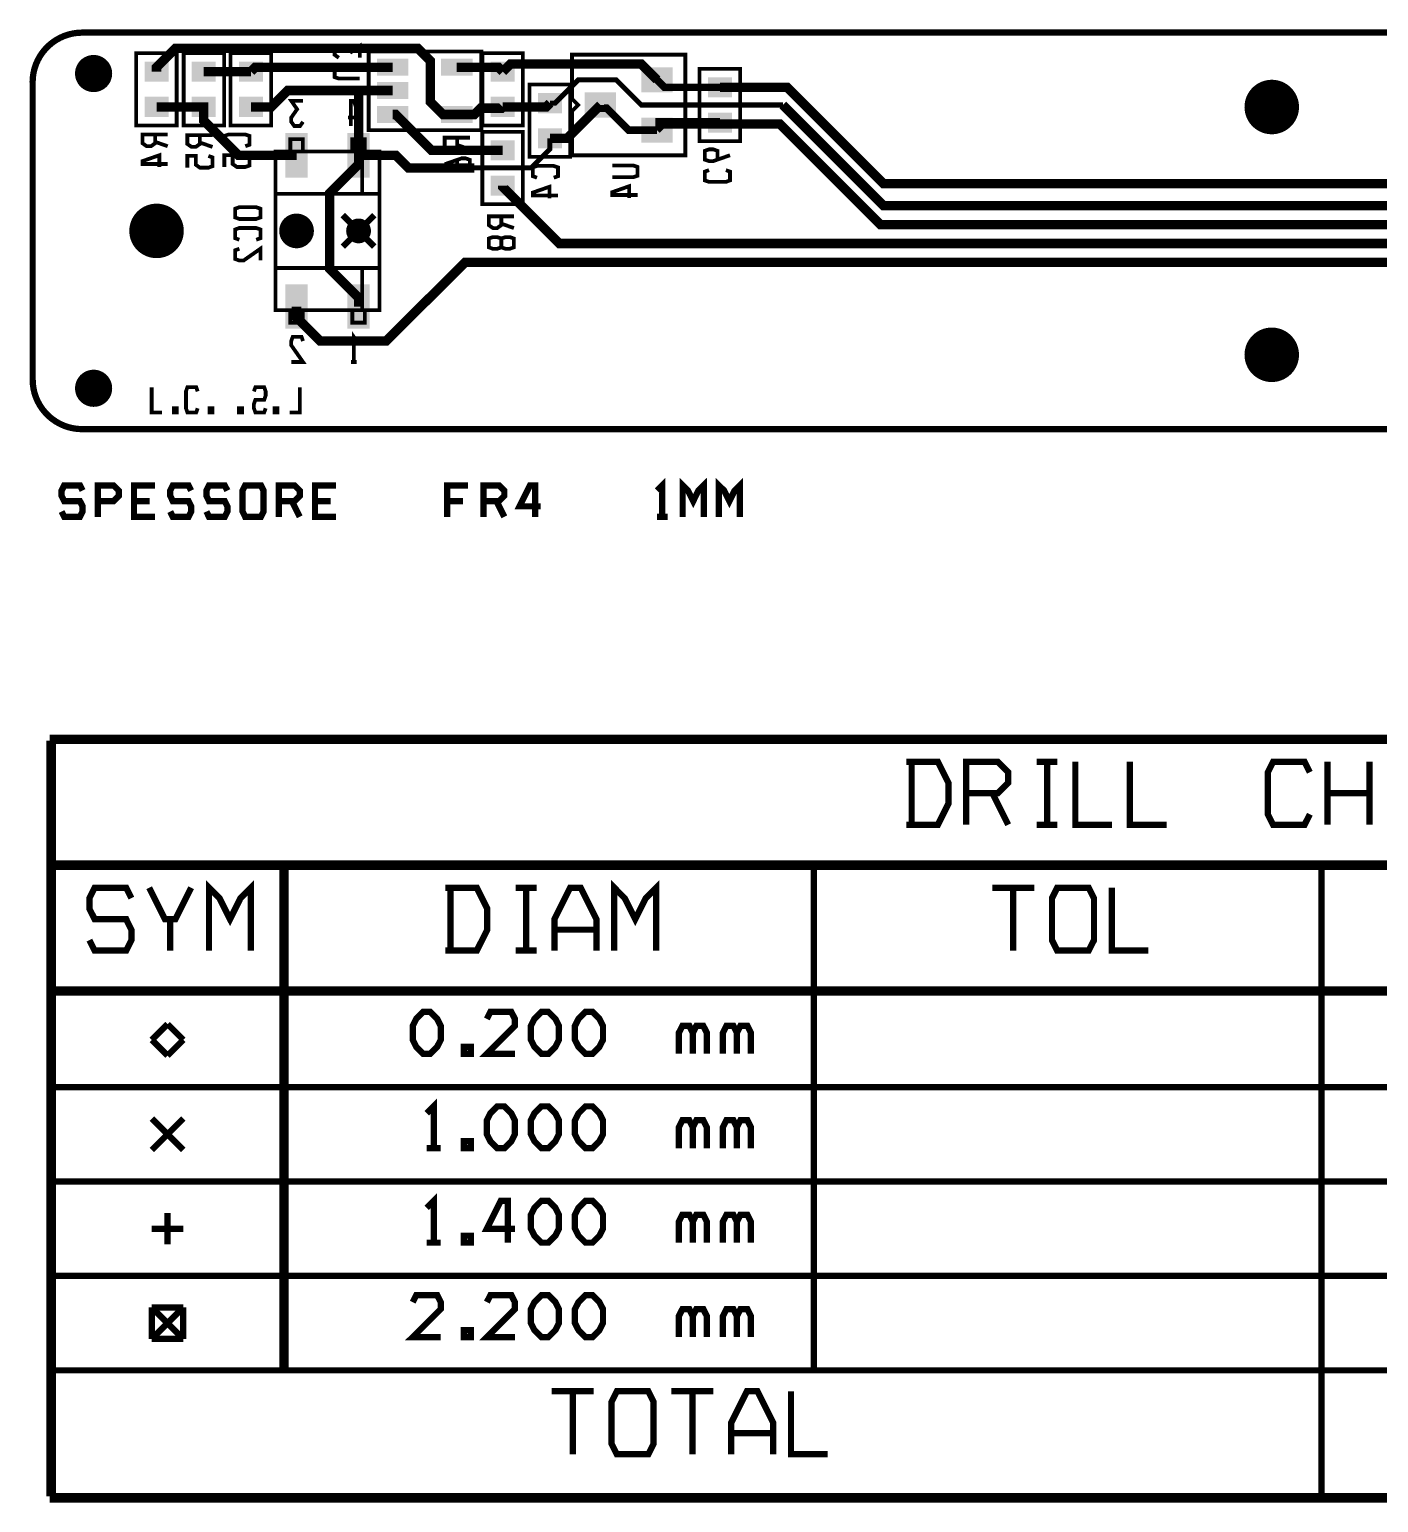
# Model space of a CAD drawing. Extents: x -5 to 105, y -51 to 8.
# Drawn here: x -5.1 to 49.3, y -51.3 to 8.1 of the extents above; entities that cross this region are included whole.
import ezdxf

# ---------------------------------------------------------------- set-up
doc = ezdxf.new("R2010")
doc.units = 0
doc.header["$MEASUREMENT"] = 0
doc.layers.get('0').update_dxf_attribs({"linetype": 'CONTINUOUS'})
for name, color, linetype in [('23-319-0_BOT', 7, 'CONTINUOUS'), ('23-319-0_DRD', 7, 'CONTINUOUS'), ('23-319-0_SMB', 1, 'CONTINUOUS'), ('23-319-0_SMT', 4, 'CONTINUOUS'), ('23-319-0_SPB', 3, 'CONTINUOUS'), ('23-319-0_SSB', 10, 'CONTINUOUS'), ('23-319-0_SST', 14, 'CONTINUOUS'), ('23-319-0_TOP', 9, 'CONTINUOUS'), ('THRUHOLE_NPT', 11, 'CONTINUOUS')]:
    doc.layers.add(name, color=color, linetype=linetype)

# ---------------------------------------------------------------- blocks, each defined once
blk = doc.blocks.new('ROUND_1')
at = {"const_width": 1.09982}
blk.add_lwpolyline([(-0.54991, 0, 1), (0.54991, 0, 1)], format="xyb", close=True, dxfattribs=at)
blk = doc.blocks.new('ROUND_2')
at = {"const_width": 0.50038}
blk.add_lwpolyline([(-0.25019, 0, 1), (0.25019, 0, 1)], format="xyb", close=True, dxfattribs=at)
blk = doc.blocks.new('ROUND_5')
at = {"const_width": 0.69977}
blk.add_lwpolyline([(-0.349884, 0, 1), (0.349884, 0, 1)], format="xyb", close=True, dxfattribs=at)
blk = doc.blocks.new('RECTANGLE_13')
blk.add_solid([(0.4826, 0.4064), (0.4826, -0.4064), (-0.4826, 0.4064), (-0.4826, -0.4064)])
blk = doc.blocks.new('RECTANGLE_14')
blk.add_solid([(0.44958, 0.90043), (0.44958, -0.90043), (-0.44958, 0.90043), (-0.44958, -0.90043)])
blk = doc.blocks.new('RECTANGLE_16')
blk.add_solid([(0.635, 0.3429), (0.635, -0.3429), (-0.635, 0.3429), (-0.635, -0.3429)])
blk = doc.blocks.new('RECTANGLE_17')
blk.add_solid([(0.635, 0.508), (0.635, -0.508), (-0.635, 0.508), (-0.635, -0.508)])
blk = doc.blocks.new('ROUND_19')
at = {"const_width": 0.7493}
blk.add_lwpolyline([(-0.37465, 0, 1), (0.37465, 0, 1)], format="xyb", close=True, dxfattribs=at)

msp = doc.modelspace()

# ---------------------------------------------------------------- linework, layer by layer
at = {"layer": '23-319-0_BOT'}
for points, const_width in [([(12.1158, 4.699), (11.557, 4.699), (11.049, 5.207), (11.049, 6.858), (10.541, 7.366), (0.762, 7.366), (0, 6.604), (0, 6.4262)], 0.381), ([(3.81, 6.4262), (1.905, 6.4262)], 0.381), ([(9.525, 6.604), (3.9878, 6.604), (3.81, 6.4262)], 0.381), ([(12.1158, 6.604), (13.7922, 6.604), (13.97, 6.4262)], 0.381), ([(20.193, 6.096), (19.558, 6.731), (14.2748, 6.731), (13.97, 6.4262)], 0.381), ([(22.733, 5.7912), (25.4508, 5.7912), (29.337, 1.905), (75.819, 1.905), (80.772, 6.858), (100.711, 6.858), (103.251, 4.318), (103.251, -3.302), (98.933, -7.62), (98.933, -12.192), (97.409, -13.716), (94.742, -13.716), (93.726, -12.7), (92.075, -12.7), (91.567, -12.192), (90.043, -12.192), (85.6742, -7.8232), (85.6742, -6.985)], 0.381), ([(25.273, 5.08), (19.558, 5.08), (18.542, 6.096), (17.018, 6.096), (16.0782, 5.1562), (15.875, 5.1562)], 0.2032), ([(20.193, 6.096), (20.4978, 5.7912), (22.733, 5.7912)], 0.3048), ([(97.79, 3.1623), (97.79, 4.572), (96.266, 6.096), (81.026, 6.096), (75.946, 1.016), (29.337, 1.016), (25.273, 5.08)], 0.381), ([(8.15086, 3.05054), (8.15086, 5.6642), (5.2832, 5.6642), (4.6228, 5.0038), (3.81, 5.0038)], 0.381), ([(9.525, 5.6642), (8.15086, 5.6642), (8.15086, 3.05054)], 0.381), ([(81.84896, -3.05054), (83.058, -3.05054), (83.058, 0.508), (83.439, 0.889), (83.439, 4.953), (83.058, 5.334), (81.153, 5.334), (76.073, 0.254), (29.21, 0.254), (25.146, 4.318), (20.447, 4.318)], 0.381), ([(5.64896, 3.05054), (3.29946, 3.05054), (1.905, 4.445), (1.905, 5.0038), (0, 5.0038)], 0.381), ([(13.97, 3.2512), (11.0998, 3.2512), (9.652, 4.699), (9.525, 4.699)], 0.381), ([(12.1158, 4.699), (12.827, 4.699), (13.081, 4.953), (13.9192, 4.953), (13.97, 5.0038)], 0.381), ([(15.875, 5.1562), (15.7226, 5.0038), (13.97, 5.0038)], 0.381), ([(17.907, 5.08), (16.5608, 3.7338), (15.875, 3.7338)], 0.381), ([(20.193, 4.064), (19.05, 4.064), (18.161, 4.953), (17.907, 4.953), (17.907, 5.08)], 0.3048), ([(13.97, 1.8288), (13.97, 1.778), (16.256, -0.508), (76.327, -0.508), (81.28, 4.445), (82.55, 4.445), (82.804, 4.191), (82.804, 1.524), (82.423, 1.143), (81.407, 1.143), (80.772, 0.508), (80.772, -6.604), (81.407, -7.239), (84.074, -7.239), (90.17, -13.335), (91.44, -13.335)], 0.381), ([(20.193, 4.064), (20.447, 4.318), (20.4978, 4.3688)], 0.3048), ([(20.447, 4.318), (20.193, 4.064)], 0.3048), ([(20.193, 4.064), (20.447, 4.318)], 0.3048), ([(20.447, 4.318), (20.32, 4.318), (20.32, 4.3688), (20.4978, 4.3688), (22.733, 4.3688)], 0.381), ([(20.4978, 4.3688), (22.733, 4.3688)], 0.381), ([(15.875, 3.7338), (15.875, 3.302), (15.113, 2.54), (12.827, 2.54)], 0.2032), ([(5.64896, -3.05054), (5.64896, -3.48996), (6.604, -4.445), (9.26084, -4.445), (12.45108, -1.27), (76.581, -1.27), (80.90154, 3.05054), (81.84896, 3.05054)], 0.381), ([(8.15086, 3.05054), (8.15086, 2.68986), (6.985, 1.524), (6.985, -1.524), (8.15086, -2.68986), (8.15086, -3.05054)], 0.381), ([(12.827, 2.54), (10.16, 2.54), (9.64946, 3.05054), (8.15086, 3.05054)], 0.381), ([(3.92938, -6.477), (3.9878, -6.30682), (4.3434, -6.30682), (4.40182, -6.477), (4.40182, -6.64718), (4.3434, -6.81482), (3.9878, -6.81482), (3.92938, -6.985), (3.92938, -7.15518), (3.9878, -7.32282), (4.3434, -7.32282), (4.40182, -7.15518)], 0.1524), ([(5.36702, -7.32282), (5.78358, -7.32282), (5.78358, -6.30682)], 0.1524), ([(3.44678, -7.32282), (3.3274, -7.32282), (3.3274, -7.15518), (3.44678, -7.15518), (3.44678, -7.32282)], 0.1524), ([(4.88442, -7.32282), (4.76758, -7.32282), (4.76758, -7.15518), (4.88442, -7.15518), (4.88442, -7.32282)], 0.1524)]:
    msp.add_lwpolyline(points, dxfattribs=dict(at, const_width=const_width))
at = {"layer": '23-319-0_DRD', "const_width": 0.254}
for points in [[(-2.99974, 8.001, 0.4142136), (-5.00126, 5.99948)], [(-4.99872, -5.99948, 0.4142136), (-2.99974, -7.99846)]]:
    msp.add_lwpolyline(points, format="xyb", dxfattribs=at)
for points in [[(102.99954, 8.001), (-2.99974, 8.001)], [(-4.99872, 5.99948), (-4.99872, -5.99948)], [(44.36364, 5.63372), (44.36364, 4.36372)], [(45.63364, 5.63372), (44.36364, 5.63372)], [(45.63364, 5.63372), (44.36364, 4.36372)], [(45.63364, 4.36372), (44.36364, 5.63372)], [(45.63364, 4.36372), (45.63364, 5.63372)], [(44.36364, 4.36372), (45.63364, 4.36372)], [(-0.635, 0.635), (-0.635, -0.635)], [(0.635, 0.635), (-0.635, 0.635)], [(0.635, 0.635), (-0.635, -0.635)], [(0.635, -0.635), (-0.635, 0.635)], [(0.635, -0.635), (0.635, 0.635)], [(5.64896, 0.635), (5.64896, -0.635)], [(8.78586, 0.635), (7.51586, -0.635)], [(8.78586, -0.635), (7.51586, 0.635)], [(6.28396, 0), (5.01396, 0)], [(-0.635, -0.635), (0.635, -0.635)], [(44.36364, -4.36372), (44.36364, -5.63372)], [(45.63364, -4.36372), (44.36364, -4.36372)], [(45.63364, -4.36372), (44.36364, -5.63372)], [(45.63364, -5.63372), (44.36364, -4.36372)], [(45.63364, -5.63372), (45.63364, -4.36372)], [(44.36364, -5.63372), (45.63364, -5.63372)], [(-2.99974, -8.001), (82.99958, -8.001)], [(20.40382, -11.53668), (20.40382, -10.26668), (20.193, -10.4775)], [(22.07768, -11.53668), (22.07768, -10.26668), (21.86432, -10.4775), (21.6535, -10.90168), (21.44268, -10.4775), (21.22932, -10.26668), (21.22932, -11.53668)], [(23.53818, -11.53668), (23.53818, -10.26668), (23.32482, -10.4775), (23.114, -10.90168), (22.90318, -10.4775), (22.68982, -10.26668), (22.68982, -11.53668)], [(-2.9845, -10.4775), (-3.09118, -10.26668), (-3.72618, -10.26668), (-3.83032, -10.4775), (-3.83032, -10.68832), (-3.72618, -10.90168), (-3.09118, -10.90168), (-2.9845, -11.1125), (-2.9845, -11.32332), (-3.09118, -11.53668), (-3.72618, -11.53668), (-3.83032, -11.32332)], [(-2.36982, -10.90168), (-1.73482, -10.90168), (-1.524, -10.68832), (-1.524, -10.4775), (-1.73482, -10.26668), (-2.36982, -10.26668), (-2.36982, -11.53668)], [(-0.0635, -11.53668), (-0.90932, -11.53668), (-0.90932, -10.26668), (-0.0635, -10.26668)], [(1.397, -10.4775), (1.29032, -10.26668), (0.65532, -10.26668), (0.55118, -10.4775), (0.55118, -10.68832), (0.65532, -10.90168), (1.29032, -10.90168), (1.397, -11.1125), (1.397, -11.32332), (1.29032, -11.53668), (0.65532, -11.53668), (0.55118, -11.32332)], [(2.8575, -10.4775), (2.75082, -10.26668), (2.11582, -10.26668), (2.01168, -10.4775), (2.01168, -10.68832), (2.11582, -10.90168), (2.75082, -10.90168), (2.8575, -11.1125), (2.8575, -11.32332), (2.75082, -11.53668), (2.11582, -11.53668), (2.01168, -11.32332)], [(3.57632, -11.53668), (3.47218, -11.32332), (3.47218, -10.4775), (3.57632, -10.26668), (4.21132, -10.26668), (4.318, -10.4775), (4.318, -11.32332), (4.21132, -11.53668), (3.57632, -11.53668)], [(4.93268, -10.90168), (5.56768, -10.90168), (5.7785, -10.68832), (5.7785, -10.4775), (5.56768, -10.26668), (4.93268, -10.26668), (4.93268, -11.53668)], [(7.239, -11.53668), (6.39318, -11.53668), (6.39318, -10.26668), (7.239, -10.26668)], [(11.72718, -11.53668), (11.72718, -10.26668), (12.573, -10.26668)], [(13.18768, -10.90168), (13.82268, -10.90168), (14.0335, -10.68832), (14.0335, -10.4775), (13.82268, -10.26668), (13.18768, -10.26668), (13.18768, -11.53668)], [(15.494, -11.1125), (14.64818, -11.1125), (15.06982, -10.26668), (15.28318, -10.26668), (15.28318, -11.53668)], [(-0.27432, -10.90168), (-0.90932, -10.90168)], [(5.461, -10.90168), (5.7785, -11.53668)], [(7.02818, -10.90168), (6.39318, -10.90168)], [(12.36218, -10.90168), (11.72718, -10.90168)], [(13.716, -10.90168), (14.0335, -11.53668)], [(20.61718, -11.53668), (20.193, -11.53668)], [(90.551, -20.447), (-4.318, -20.447)], [(-4.318, -51.054), (-4.318, -20.574)], [(90.424, -20.574), (-4.191, -20.574)], [(-4.191, -51.054), (-4.191, -20.574)], [(30.25648, -23.95982), (31.52648, -23.95982), (31.95066, -23.114), (31.95066, -22.26818), (31.52648, -21.41982), (30.25648, -21.41982)], [(30.46984, -23.95982), (30.46984, -21.41982)], [(32.66948, -22.68982), (33.93948, -22.68982), (34.36366, -22.26818), (34.36366, -21.844), (33.93948, -21.41982), (32.66948, -21.41982), (32.66948, -23.95982)], [(36.35248, -21.41982), (35.50666, -21.41982)], [(35.93084, -23.95982), (35.93084, -21.41982)], [(38.55466, -23.95982), (37.07384, -23.95982), (37.07384, -21.41982)], [(40.75684, -23.95982), (39.27348, -23.95982), (39.27348, -21.41982)], [(46.53534, -23.53818), (46.32198, -23.95982), (45.05198, -23.95982), (44.84116, -23.53818), (44.84116, -21.844), (45.05198, -21.41982), (46.32198, -21.41982), (46.53534, -21.844)], [(47.25416, -23.95982), (47.25416, -21.41982)], [(48.94834, -23.95982), (48.94834, -21.41982)], [(33.72866, -22.68982), (34.36366, -23.95982)], [(48.94834, -22.68982), (47.25416, -22.68982)], [(36.35248, -23.95982), (35.50666, -23.95982)], [(90.424, -25.527), (-4.191, -25.527)], [(90.424, -25.654), (-4.191, -25.654)], [(5.08, -45.974), (5.08, -25.654)], [(5.207, -45.974), (5.207, -25.654)], [(26.52268, -45.974), (26.52268, -25.654)], [(47.01032, -51.054), (47.01032, -25.654)], [(-1.016, -26.924), (-1.22682, -26.49982), (-2.49682, -26.49982), (-2.71018, -26.924), (-2.71018, -27.34818), (-2.49682, -27.76982), (-1.22682, -27.76982), (-1.016, -28.194), (-1.016, -28.61818), (-1.22682, -29.03982), (-2.49682, -29.03982), (-2.71018, -28.61818)], [(1.397, -26.49982), (0.762, -27.76982), (0.33782, -27.76982), (-0.29718, -26.49982)], [(3.81, -29.03982), (3.81, -26.49982), (3.38582, -26.924), (2.96418, -27.76982), (2.54, -26.924), (2.11582, -26.49982), (2.11582, -29.03982)], [(11.65098, -29.03982), (12.92098, -29.03982), (13.34516, -28.194), (13.34516, -27.34818), (12.92098, -26.49982), (11.65098, -26.49982)], [(11.86434, -29.03982), (11.86434, -26.49982)], [(15.33398, -26.49982), (14.48816, -26.49982)], [(14.91234, -29.03982), (14.91234, -26.49982)], [(17.74698, -29.03982), (17.74698, -27.76982), (17.11198, -26.49982), (16.69034, -26.49982), (16.05534, -27.76982), (16.05534, -29.03982)], [(20.15998, -29.03982), (20.15998, -26.49982), (19.73834, -26.924), (19.31416, -27.76982), (18.88998, -26.924), (18.46834, -26.49982), (18.46834, -29.03982)], [(35.41268, -26.49982), (33.7185, -26.49982)], [(34.56432, -29.03982), (34.56432, -26.49982)], [(36.34232, -29.03982), (36.1315, -28.61818), (36.1315, -26.924), (36.34232, -26.49982), (37.61232, -26.49982), (37.82568, -26.924), (37.82568, -28.61818), (37.61232, -29.03982), (36.34232, -29.03982)], [(40.02532, -29.03982), (38.5445, -29.03982), (38.5445, -26.49982)], [(0.55118, -29.03982), (0.55118, -27.76982)], [(17.74698, -28.194), (16.05534, -28.194)], [(15.33398, -29.03982), (14.48816, -29.03982)], [(90.424, -30.607), (-4.191, -30.607)], [(90.424, -30.734), (-4.191, -30.734)], [(10.75944, -33.20288), (10.4775, -32.92094), (10.33526, -32.639), (10.33526, -32.07512), (10.4775, -31.79318), (10.75944, -31.51124), (11.04138, -31.51124), (11.32332, -31.79318), (11.46556, -32.07512), (11.46556, -32.639), (11.32332, -32.92094), (11.04138, -33.20288), (10.75944, -33.20288)], [(14.45768, -33.20288), (13.32738, -33.20288), (14.45768, -32.07512), (14.45768, -31.79318), (14.31544, -31.51124), (13.46962, -31.51124), (13.32738, -31.79318)], [(15.52956, -33.20288), (15.24762, -32.92094), (15.10538, -32.639), (15.10538, -32.07512), (15.24762, -31.79318), (15.52956, -31.51124), (15.8115, -31.51124), (16.09344, -31.79318), (16.23568, -32.07512), (16.23568, -32.639), (16.09344, -32.92094), (15.8115, -33.20288), (15.52956, -33.20288)], [(17.30756, -33.20288), (17.02562, -32.92094), (16.88338, -32.639), (16.88338, -32.07512), (17.02562, -31.79318), (17.30756, -31.51124), (17.5895, -31.51124), (17.87144, -31.79318), (18.01368, -32.07512), (18.01368, -32.639), (17.87144, -32.92094), (17.5895, -33.20288), (17.30756, -33.20288)], [(0.4445, -32.004), (-0.1905, -32.639)], [(1.0795, -32.639), (0.4445, -32.004)], [(22.20468, -33.20288), (22.20468, -32.35706), (22.06244, -32.07512), (21.7805, -32.07512), (21.63826, -32.35706), (21.49856, -32.07512), (21.21662, -32.07512), (21.07438, -32.35706), (21.07438, -33.20288)], [(23.98268, -33.20288), (23.98268, -32.35706), (23.84044, -32.07512), (23.5585, -32.07512), (23.41626, -32.35706), (23.27656, -32.07512), (22.99462, -32.07512), (22.85238, -32.35706), (22.85238, -33.20288)], [(-0.1905, -32.639), (0.4445, -33.274)], [(0.4445, -33.274), (1.0795, -32.639)], [(21.63826, -33.20288), (21.63826, -32.35706)], [(23.41626, -33.20288), (23.41626, -32.35706)], [(12.39774, -33.20288), (12.67968, -33.20288), (12.67968, -32.92094), (12.39774, -32.92094), (12.39774, -33.20288)], [(90.424, -34.544), (-4.191, -34.544)], [(11.18362, -37.01288), (11.18362, -35.32124), (10.90168, -35.60318)], [(13.75156, -37.01288), (13.46962, -36.73094), (13.32738, -36.449), (13.32738, -35.88512), (13.46962, -35.60318), (13.75156, -35.32124), (14.0335, -35.32124), (14.31544, -35.60318), (14.45768, -35.88512), (14.45768, -36.449), (14.31544, -36.73094), (14.0335, -37.01288), (13.75156, -37.01288)], [(15.52956, -37.01288), (15.24762, -36.73094), (15.10538, -36.449), (15.10538, -35.88512), (15.24762, -35.60318), (15.52956, -35.32124), (15.8115, -35.32124), (16.09344, -35.60318), (16.23568, -35.88512), (16.23568, -36.449), (16.09344, -36.73094), (15.8115, -37.01288), (15.52956, -37.01288)], [(17.30756, -37.01288), (17.02562, -36.73094), (16.88338, -36.449), (16.88338, -35.88512), (17.02562, -35.60318), (17.30756, -35.32124), (17.5895, -35.32124), (17.87144, -35.60318), (18.01368, -35.88512), (18.01368, -36.449), (17.87144, -36.73094), (17.5895, -37.01288), (17.30756, -37.01288)], [(1.0795, -35.814), (-0.1905, -37.084)], [(1.0795, -37.084), (-0.1905, -35.814)], [(22.20468, -37.01288), (22.20468, -36.16706), (22.06244, -35.88512), (21.7805, -35.88512), (21.63826, -36.16706), (21.49856, -35.88512), (21.21662, -35.88512), (21.07438, -36.16706), (21.07438, -37.01288)], [(21.63826, -37.01288), (21.63826, -36.16706)], [(23.98268, -37.01288), (23.98268, -36.16706), (23.84044, -35.88512), (23.5585, -35.88512), (23.41626, -36.16706), (23.27656, -35.88512), (22.99462, -35.88512), (22.85238, -36.16706), (22.85238, -37.01288)], [(23.41626, -37.01288), (23.41626, -36.16706)], [(12.39774, -37.01288), (12.67968, -37.01288), (12.67968, -36.73094), (12.39774, -36.73094), (12.39774, -37.01288)], [(11.46556, -37.01288), (10.90168, -37.01288)], [(90.424, -38.354), (-4.191, -38.354)], [(11.18362, -40.82288), (11.18362, -39.13124), (10.90168, -39.41318)], [(14.45768, -40.259), (13.32738, -40.259), (13.89126, -39.13124), (14.1732, -39.13124), (14.1732, -40.82288)], [(15.52956, -40.82288), (15.24762, -40.54094), (15.10538, -40.259), (15.10538, -39.69512), (15.24762, -39.41318), (15.52956, -39.13124), (15.8115, -39.13124), (16.09344, -39.41318), (16.23568, -39.69512), (16.23568, -40.259), (16.09344, -40.54094), (15.8115, -40.82288), (15.52956, -40.82288)], [(17.30756, -40.82288), (17.02562, -40.54094), (16.88338, -40.259), (16.88338, -39.69512), (17.02562, -39.41318), (17.30756, -39.13124), (17.5895, -39.13124), (17.87144, -39.41318), (18.01368, -39.69512), (18.01368, -40.259), (17.87144, -40.54094), (17.5895, -40.82288), (17.30756, -40.82288)], [(0.4445, -39.624), (0.4445, -40.894)], [(22.20468, -40.82288), (22.20468, -39.97706), (22.06244, -39.69512), (21.7805, -39.69512), (21.63826, -39.97706), (21.49856, -39.69512), (21.21662, -39.69512), (21.07438, -39.97706), (21.07438, -40.82288)], [(23.98268, -40.82288), (23.98268, -39.97706), (23.84044, -39.69512), (23.5585, -39.69512), (23.41626, -39.97706), (23.27656, -39.69512), (22.99462, -39.69512), (22.85238, -39.97706), (22.85238, -40.82288)], [(1.0795, -40.259), (-0.1905, -40.259)], [(12.39774, -40.82288), (12.67968, -40.82288), (12.67968, -40.54094), (12.39774, -40.54094), (12.39774, -40.82288)], [(21.63826, -40.82288), (21.63826, -39.97706)], [(23.41626, -40.82288), (23.41626, -39.97706)], [(11.46556, -40.82288), (10.90168, -40.82288)], [(90.424, -42.164), (-4.191, -42.164)], [(-0.1905, -43.434), (-0.1905, -44.704)], [(1.0795, -43.434), (-0.1905, -43.434)], [(1.0795, -43.434), (-0.1905, -44.704)], [(1.0795, -44.704), (-0.1905, -43.434)], [(1.0795, -44.704), (1.0795, -43.434)], [(11.46556, -44.63288), (10.33526, -44.63288), (11.46556, -43.50512), (11.46556, -43.22318), (11.32332, -42.94124), (10.4775, -42.94124), (10.33526, -43.22318)], [(14.45768, -44.63288), (13.32738, -44.63288), (14.45768, -43.50512), (14.45768, -43.22318), (14.31544, -42.94124), (13.46962, -42.94124), (13.32738, -43.22318)], [(15.52956, -44.63288), (15.24762, -44.35094), (15.10538, -44.069), (15.10538, -43.50512), (15.24762, -43.22318), (15.52956, -42.94124), (15.8115, -42.94124), (16.09344, -43.22318), (16.23568, -43.50512), (16.23568, -44.069), (16.09344, -44.35094), (15.8115, -44.63288), (15.52956, -44.63288)], [(17.30756, -44.63288), (17.02562, -44.35094), (16.88338, -44.069), (16.88338, -43.50512), (17.02562, -43.22318), (17.30756, -42.94124), (17.5895, -42.94124), (17.87144, -43.22318), (18.01368, -43.50512), (18.01368, -44.069), (17.87144, -44.35094), (17.5895, -44.63288), (17.30756, -44.63288)], [(22.20468, -44.63288), (22.20468, -43.78706), (22.06244, -43.50512), (21.7805, -43.50512), (21.63826, -43.78706), (21.49856, -43.50512), (21.21662, -43.50512), (21.07438, -43.78706), (21.07438, -44.63288)], [(23.98268, -44.63288), (23.98268, -43.78706), (23.84044, -43.50512), (23.5585, -43.50512), (23.41626, -43.78706), (23.27656, -43.50512), (22.99462, -43.50512), (22.85238, -43.78706), (22.85238, -44.63288)], [(21.63826, -44.63288), (21.63826, -43.78706)], [(23.41626, -44.63288), (23.41626, -43.78706)], [(-0.1905, -44.704), (1.0795, -44.704)], [(12.39774, -44.63288), (12.67968, -44.63288), (12.67968, -44.35094), (12.39774, -44.35094), (12.39774, -44.63288)], [(90.424, -45.974), (-4.191, -45.974)], [(17.64284, -46.81982), (15.94866, -46.81982)], [(16.79448, -49.35982), (16.79448, -46.81982)], [(18.57248, -49.35982), (18.36166, -48.93818), (18.36166, -47.244), (18.57248, -46.81982), (19.84248, -46.81982), (20.05584, -47.244), (20.05584, -48.93818), (19.84248, -49.35982), (18.57248, -49.35982)], [(22.46884, -46.81982), (20.77466, -46.81982)], [(21.62048, -49.35982), (21.62048, -46.81982)], [(24.88184, -49.35982), (24.88184, -48.08982), (24.24684, -46.81982), (23.82266, -46.81982), (23.18766, -48.08982), (23.18766, -49.35982)], [(27.08148, -49.35982), (25.60066, -49.35982), (25.60066, -46.81982)], [(24.88184, -48.514), (23.18766, -48.514)], [(90.551, -51.181), (-4.318, -51.181)], [(90.424, -51.054), (-4.191, -51.054)]]:
    msp.add_lwpolyline(points, dxfattribs=at)
at = {"layer": '23-319-0_SSB', "const_width": 0.1524}
for points in [[(-0.8255, 4.2545), (-0.8255, 7.1755), (0.8128, 7.1755), (0.8128, 4.2545), (-0.8255, 4.2545)], [(2.7305, 7.1755), (2.7305, 4.2545), (1.0922, 4.2545), (1.0922, 7.1755), (2.7305, 7.1755)], [(2.9845, 4.2545), (2.9845, 7.1755), (4.6228, 7.1755), (4.6228, 4.2545), (2.9845, 4.2545)], [(7.35584, 6.985), (7.18566, 7.10438), (7.18566, 7.3406), (7.35584, 7.45998), (7.52348, 7.45998), (7.86384, 7.22122), (8.20166, 7.45998), (8.20166, 6.985)], [(12.8778, 4.064), (13.1064, 4.064), (13.1064, 7.239), (8.5598, 7.239), (8.5598, 4.064), (12.8778, 4.064)], [(13.1445, 4.2545), (13.1445, 7.1755), (14.7828, 7.1755), (14.7828, 4.2545), (13.1445, 4.2545)], [(21.336, 7.112), (21.336, 3.048), (16.764, 3.048), (16.764, 4.826), (17.018, 5.08), (16.764, 5.334), (16.764, 7.112), (21.336, 7.112)], [(8.20166, 6.62178), (7.35584, 6.62178), (7.18566, 6.56082), (7.18566, 6.20522), (7.35584, 6.1468), (8.20166, 6.1468)], [(21.9075, 3.6195), (21.9075, 6.5405), (23.5458, 6.5405), (23.5458, 3.6195), (21.9075, 3.6195)], [(15.0495, 2.9845), (15.0495, 5.9055), (16.6878, 5.9055), (16.6878, 2.9845), (15.0495, 2.9845)], [(5.91058, 4.40182), (5.7912, 4.23418), (5.55498, 4.23418), (5.4356, 4.40182), (5.4356, 4.572), (5.67182, 4.90982), (5.4356, 5.25018), (5.91058, 5.25018)], [(7.7216, 4.572), (8.19658, 4.572), (7.95782, 5.25018), (7.84098, 5.25018), (7.84098, 4.23418)], [(-0.05842, 3.89128), (-0.05842, 3.53568), (-0.22606, 3.4163), (-0.39624, 3.4163), (-0.56642, 3.53568), (-0.56642, 3.89128), (0.44958, 3.89128)], [(-0.05842, 3.5941), (0.44958, 3.4163)], [(1.75006, 3.86334), (1.75006, 3.50774), (1.58242, 3.38836), (1.41224, 3.38836), (1.24206, 3.50774), (1.24206, 3.86334), (2.25806, 3.86334)], [(1.75006, 3.56616), (2.25806, 3.38836)], [(3.5814, 3.4163), (3.75158, 3.47726), (3.75158, 3.83286), (3.5814, 3.89128), (2.90576, 3.89128), (2.73558, 3.83286), (2.73558, 3.47726), (2.90576, 3.4163)], [(5.40004, 3.2004), (5.40004, 3.70078), (5.90042, 3.70078), (5.90042, 3.2004)], [(8.39978, 3.2004), (8.39978, 3.70078), (7.8994, 3.70078), (7.8994, 3.2004)], [(12.13358, 3.76428), (12.13358, 3.40868), (11.9634, 3.2893), (11.79576, 3.2893), (11.62558, 3.40868), (11.62558, 3.76428), (12.64158, 3.76428)], [(13.1445, 1.0795), (13.1445, 4.0005), (14.7828, 4.0005), (14.7828, 1.0795), (13.1445, 1.0795)], [(0.11176, 2.5781), (0.11176, 3.05308), (-0.56642, 2.81686), (-0.56642, 2.69748), (0.44958, 2.69748)], [(2.09042, 3.02514), (2.25806, 2.96672), (2.25806, 2.61112), (2.09042, 2.55016), (1.75006, 2.55016), (1.58242, 2.66954), (1.58242, 3.02514), (1.24206, 3.02514), (1.24206, 2.55016)], [(3.5814, 3.05308), (3.75158, 2.99466), (3.75158, 2.63906), (3.5814, 2.5781), (3.24358, 2.5781), (3.0734, 2.69748), (3.0734, 3.05308), (2.73558, 3.05308), (2.73558, 2.5781)], [(4.8006, 1.4986), (8.30072, 1.4986), (8.30072, 3.2004), (4.8006, 3.2004), (4.8006, 1.4986), (4.8006, 0.50038), (4.8006, -0.50038), (4.8006, -1.4986), (8.30072, -1.4986), (8.30072, -3.2004), (8.99922, -3.2004), (8.99922, -1.4986), (8.30072, -1.4986)], [(8.99922, -1.4986), (8.99922, -0.50038), (8.99922, 0.50038), (8.99922, 1.4986), (8.99922, 3.2004), (8.30072, 3.2004)], [(12.13358, 2.86766), (12.13358, 2.51206), (12.30376, 2.4511), (12.4714, 2.4511), (12.64158, 2.51206), (12.64158, 2.86766), (12.4714, 2.92608), (12.30376, 2.92608), (11.62558, 2.68986)], [(12.13358, 3.4671), (12.64158, 3.2893)], [(22.6314, 2.87528), (22.6314, 3.23088), (22.46376, 3.2893), (22.29358, 3.2893), (22.1234, 3.23088), (22.1234, 2.87528), (22.29358, 2.81686), (22.46376, 2.81686), (23.1394, 3.05308)], [(16.0274, 2.1463), (16.19758, 2.20726), (16.19758, 2.56286), (16.0274, 2.62128), (15.35176, 2.62128), (15.18158, 2.56286), (15.18158, 2.20726), (15.35176, 2.1463)], [(18.39214, 2.16662), (19.23796, 2.16662), (19.40814, 2.22504), (19.40814, 2.58064), (19.23796, 2.6416), (18.39214, 2.6416)], [(22.29358, 2.4511), (22.1234, 2.39268), (22.1234, 2.03708), (22.29358, 1.97866), (22.97176, 1.97866), (23.1394, 2.03708), (23.1394, 2.39268), (22.97176, 2.4511)], [(15.85976, 1.3081), (15.85976, 1.78308), (15.18158, 1.54686), (15.18158, 1.42748), (16.19758, 1.42748)], [(19.06778, 1.32842), (19.06778, 1.8034), (18.39214, 1.56464), (18.39214, 1.4478), (19.40814, 1.4478)], [(8.99922, 1.4986), (8.30072, 1.4986)], [(4.191, 0.89662), (4.02082, 0.95758), (3.34264, 0.95758), (3.175, 0.89662), (3.175, 0.54102), (3.34264, 0.4826), (4.02082, 0.4826), (4.191, 0.54102), (4.191, 0.89662)], [(13.91158, 0.58928), (13.91158, 0.23368), (13.7414, 0.1143), (13.57376, 0.1143), (13.40358, 0.23368), (13.40358, 0.58928), (14.41958, 0.58928)], [(4.02082, -0.3556), (4.191, -0.29718), (4.191, 0.05842), (4.02082, 0.11938), (3.34264, 0.11938), (3.175, 0.05842), (3.175, -0.29718), (3.34264, -0.3556)], [(13.91158, 0.2921), (14.41958, 0.1143)], [(4.191, -1.1938), (4.191, -0.71882), (3.51282, -1.1938), (3.34264, -1.1938), (3.175, -1.13538), (3.175, -0.77978), (3.34264, -0.71882)], [(13.91158, -0.66294), (13.7414, -0.72136), (13.57376, -0.72136), (13.40358, -0.66294), (13.40358, -0.30734), (13.57376, -0.24892), (13.7414, -0.24892), (13.91158, -0.30734), (13.91158, -0.66294), (14.08176, -0.72136), (14.2494, -0.72136), (14.41958, -0.66294), (14.41958, -0.30734), (14.2494, -0.24892), (14.08176, -0.24892), (13.91158, -0.30734)], [(4.8006, -1.4986), (4.8006, -3.2004), (8.30072, -3.2004)], [(5.40004, -3.2004), (5.40004, -3.70078), (5.90042, -3.70078), (5.90042, -3.2004)], [(7.8994, -3.2004), (7.8994, -3.70078), (8.39978, -3.70078), (8.39978, -3.2004)], [(7.95782, -5.29082), (7.95782, -4.27482), (8.0772, -4.445)], [(5.4356, -5.29082), (5.91058, -5.29082), (5.4356, -4.61518), (5.4356, -4.445), (5.49402, -4.27482), (5.84962, -4.27482), (5.91058, -4.445)], [(7.84098, -5.29082), (8.0772, -5.29082)]]:
    msp.add_lwpolyline(points, dxfattribs=at)
at = {"layer": '23-319-0_SST', "const_width": 0.0254}
for points in [[(0, 0.77724), (0, 0.13208), (-0.64516, 0.45466), (-0.64516, 0.61468), (0.32258, 0.61468)], [(0.32258, 0), (0.32258, -0.64516), (-0.32258, 0), (-0.48514, 0), (-0.64516, -0.08128), (-0.64516, -0.56642), (-0.48514, -0.64516)], [(-2.28854, -5.85978), (-2.28854, -6.11124)], [(-2.28854, -5.98424), (-3.04292, -5.98424), (-2.91592, -6.11124)], [(-2.413, -6.85292), (-2.28854, -6.72592), (-2.28854, -6.47446), (-2.413, -6.35), (-2.54, -6.35), (-2.79146, -6.60146), (-3.04292, -6.35), (-3.04292, -6.85292)]]:
    msp.add_lwpolyline(points, dxfattribs=at)
at = {"layer": '23-319-0_TOP', "const_width": 0.1524}
for points in [[(0.22098, -7.32282), (-0.19558, -7.32282), (-0.19558, -6.30682)], [(1.65862, -7.15518), (1.6002, -7.32282), (1.2446, -7.32282), (1.18618, -7.15518), (1.18618, -6.477), (1.2446, -6.30682), (1.6002, -6.30682), (1.65862, -6.477)], [(0.70358, -7.32282), (0.82042, -7.32282), (0.82042, -7.15518), (0.70358, -7.15518), (0.70358, -7.32282)], [(2.14122, -7.32282), (2.2606, -7.32282), (2.2606, -7.15518), (2.14122, -7.15518), (2.14122, -7.32282)]]:
    msp.add_lwpolyline(points, dxfattribs=at)

# ---------------------------------------------------------------- block references
at = {"layer": '23-319-0_BOT'}
for name, p in [('ROUND_2', (-2.54, 6.35)), ('RECTANGLE_13', (0, 6.4262)), ('RECTANGLE_13', (1.905, 6.4262)), ('RECTANGLE_13', (3.81, 6.4262)), ('RECTANGLE_16', (9.525, 6.604)), ('RECTANGLE_16', (12.1158, 6.604)), ('RECTANGLE_13', (13.97, 6.4262)), ('RECTANGLE_17', (20.193, 6.096)), ('RECTANGLE_16', (9.525, 5.6642)), ('RECTANGLE_13', (22.733, 5.7912)), ('ROUND_1', (44.99864, 4.99872)), ('RECTANGLE_13', (0, 5.0038)), ('RECTANGLE_13', (1.905, 5.0038)), ('RECTANGLE_13', (3.81, 5.0038)), ('RECTANGLE_13', (13.97, 5.0038)), ('RECTANGLE_13', (15.875, 5.1562)), ('RECTANGLE_17', (17.907, 5.08)), ('RECTANGLE_16', (9.525, 4.699)), ('RECTANGLE_16', (12.1158, 4.699)), ('RECTANGLE_13', (22.733, 4.3688)), ('RECTANGLE_17', (20.193, 4.064)), ('RECTANGLE_14', (5.64896, 3.05054)), ('RECTANGLE_14', (8.15086, 3.05054)), ('RECTANGLE_13', (13.97, 3.2512)), ('RECTANGLE_13', (15.875, 3.7338)), ('RECTANGLE_13', (13.97, 1.8288)), ('ROUND_1', (0, 0)), ('ROUND_5', (5.64896, 0)), ('ROUND_2', (8.15086, 0)), ('RECTANGLE_14', (5.64896, -3.05054)), ('RECTANGLE_14', (8.15086, -3.05054)), ('ROUND_1', (44.99864, -4.99872))]:
    msp.add_blockref(name, p, dxfattribs=at)
at = {"layer": '23-319-0_SMB'}
for name, p in [('ROUND_19', (-2.54, 6.35)), ('RECTANGLE_13', (0, 6.4262)), ('RECTANGLE_13', (1.905, 6.4262)), ('RECTANGLE_13', (3.81, 6.4262)), ('RECTANGLE_16', (9.525, 6.604)), ('RECTANGLE_16', (12.1158, 6.604)), ('RECTANGLE_13', (13.97, 6.4262)), ('RECTANGLE_17', (20.193, 6.096)), ('RECTANGLE_16', (9.525, 5.6642)), ('RECTANGLE_13', (22.733, 5.7912)), ('RECTANGLE_13', (0, 5.0038)), ('RECTANGLE_13', (1.905, 5.0038)), ('RECTANGLE_13', (3.81, 5.0038)), ('RECTANGLE_13', (13.97, 5.0038)), ('RECTANGLE_13', (15.875, 5.1562)), ('RECTANGLE_17', (17.907, 5.08)), ('RECTANGLE_16', (9.525, 4.699)), ('RECTANGLE_16', (12.1158, 4.699)), ('RECTANGLE_13', (22.733, 4.3688)), ('RECTANGLE_17', (20.193, 4.064)), ('RECTANGLE_14', (5.64896, 3.05054)), ('RECTANGLE_14', (8.15086, 3.05054)), ('RECTANGLE_13', (13.97, 3.2512)), ('RECTANGLE_13', (15.875, 3.7338)), ('RECTANGLE_13', (13.97, 1.8288)), ('RECTANGLE_14', (5.64896, -3.05054)), ('RECTANGLE_14', (8.15086, -3.05054))]:
    msp.add_blockref(name, p, dxfattribs=at)
at = {"layer": '23-319-0_SMT'}
msp.add_blockref('ROUND_19', (-2.54, -6.35), dxfattribs=at)
at = {"layer": '23-319-0_SPB'}
for name, p in [('RECTANGLE_13', (0, 6.4262)), ('RECTANGLE_13', (1.905, 6.4262)), ('RECTANGLE_13', (3.81, 6.4262)), ('RECTANGLE_16', (9.525, 6.604)), ('RECTANGLE_16', (12.1158, 6.604)), ('RECTANGLE_13', (13.97, 6.4262)), ('RECTANGLE_17', (20.193, 6.096)), ('RECTANGLE_16', (9.525, 5.6642)), ('RECTANGLE_13', (22.733, 5.7912)), ('RECTANGLE_13', (0, 5.0038)), ('RECTANGLE_13', (1.905, 5.0038)), ('RECTANGLE_13', (3.81, 5.0038)), ('RECTANGLE_13', (13.97, 5.0038)), ('RECTANGLE_13', (15.875, 5.1562)), ('RECTANGLE_17', (17.907, 5.08)), ('RECTANGLE_16', (9.525, 4.699)), ('RECTANGLE_16', (12.1158, 4.699)), ('RECTANGLE_13', (22.733, 4.3688)), ('RECTANGLE_17', (20.193, 4.064)), ('RECTANGLE_14', (5.64896, 3.05054)), ('RECTANGLE_14', (8.15086, 3.05054)), ('RECTANGLE_13', (13.97, 3.2512)), ('RECTANGLE_13', (15.875, 3.7338)), ('RECTANGLE_13', (13.97, 1.8288)), ('RECTANGLE_14', (5.64896, -3.05054)), ('RECTANGLE_14', (8.15086, -3.05054))]:
    msp.add_blockref(name, p, dxfattribs=at)
at = {"layer": '23-319-0_TOP'}
for name, p in [('ROUND_1', (44.99864, 4.99872)), ('ROUND_1', (0, 0)), ('ROUND_5', (5.64896, 0)), ('ROUND_2', (8.15086, 0)), ('ROUND_1', (44.99864, -4.99872)), ('ROUND_2', (-2.54, -6.35))]:
    msp.add_blockref(name, p, dxfattribs=at)
at = {"layer": 'THRUHOLE_NPT'}
for name, p in [('ROUND_1', (44.99864, 4.99872)), ('ROUND_1', (0, 0)), ('ROUND_5', (5.64896, 0)), ('ROUND_2', (8.15086, 0)), ('ROUND_1', (44.99864, -4.99872))]:
    msp.add_blockref(name, p, dxfattribs=at)

doc.saveas('drawing.dxf')
